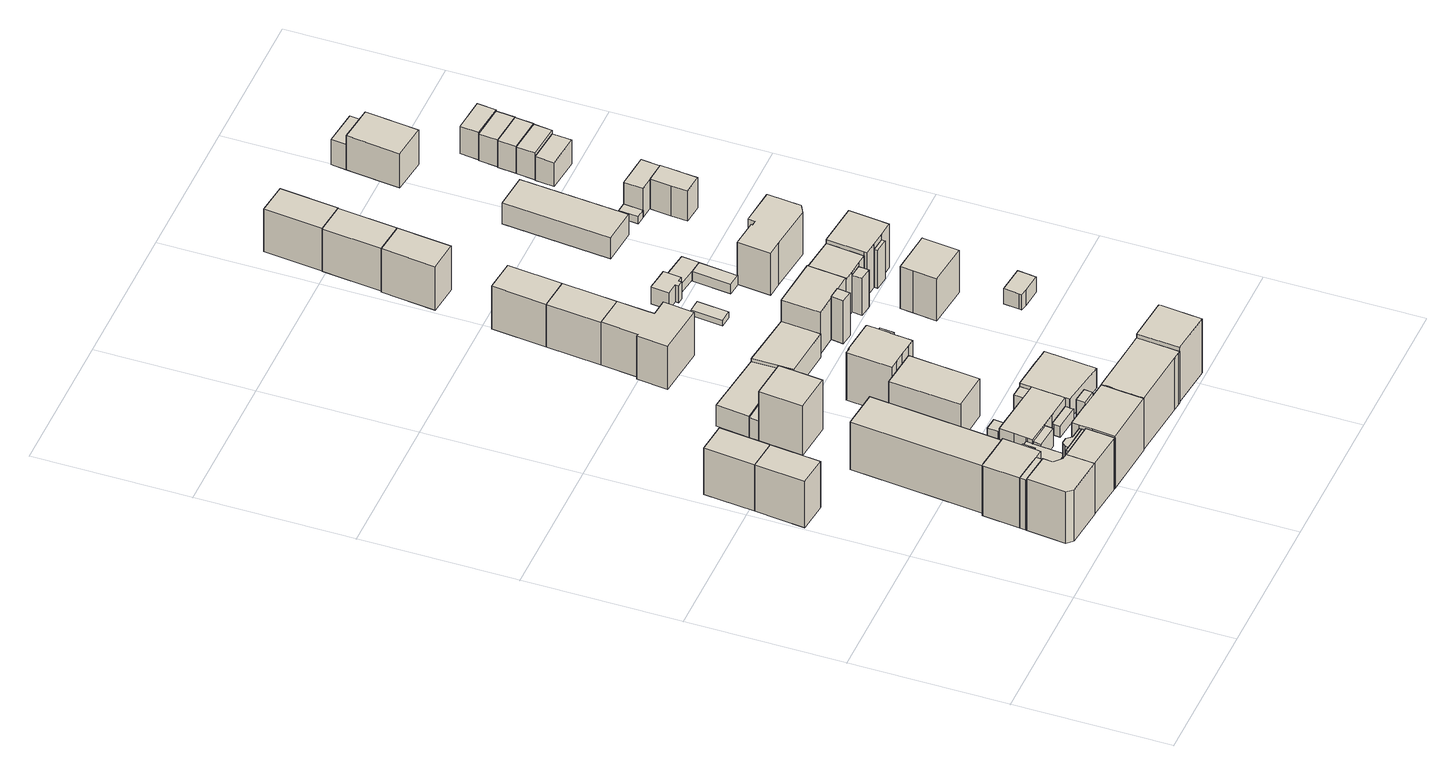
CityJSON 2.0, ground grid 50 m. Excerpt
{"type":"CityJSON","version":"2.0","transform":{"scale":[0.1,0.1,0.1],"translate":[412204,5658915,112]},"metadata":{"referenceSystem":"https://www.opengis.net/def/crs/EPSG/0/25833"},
"CityObjects":{
"building1":{"type":"Building","attributes":{"Dachtyp_tdc":"tdcGableRoof","Gemeindeschluessel":14612000,"Dachneigung":37.43,"QualitaetDacherkennung":82,"Geometrietyp2DReferenz":"3000","measuredHeight":19.4,"function":"31001_9998","roofType":"3100"},"geometry":[{"type":"Solid","lod":"1","boundaries":[[[[0,1,2,3]],[[4,5,6,7]],[[3,5,4,0]],[[2,6,5,3]],[[1,7,6,2]],[[0,4,7,1]]]]}]},
"building2":{"type":"Building","attributes":{"Dachtyp_tdc":"tdcFreeFormRoof","Gemeindeschluessel":14612000,"Dachneigung":25.4,"QualitaetDacherkennung":37,"Geometrietyp2DReferenz":"3000","measuredHeight":20.71,"function":"31001_9998","roofType":"5000"},"geometry":[{"type":"Solid","lod":"1","boundaries":[[[[8,9,10,11,12,13,14,15]],[[16,17,18,19,20,21,22,23]],[[15,17,16,8]],[[14,18,17,15]],[[13,19,18,14]],[[12,20,19,13]],[[11,21,20,12]],[[10,22,21,11]],[[9,23,22,10]],[[8,16,23,9]]]]}]},
"building3":{"type":"Building","attributes":{"Gemeindeschluessel":14612000,"Geometrietyp2DReferenz":"3000","function":"31001_9998","roofType":"9999"},"children":["building3-1","building3-2","building3-3"]},
"building3-1":{"type":"BuildingPart","attributes":{"Dachtyp_tdc":"tdcGableRoof","Dachneigung":28.7,"QualitaetDacherkennung":58,"Geometrietyp2DReferenz":"3000","measuredHeight":20.83,"roofType":"3100"},"parents":["building3"],"geometry":[{"type":"Solid","lod":"1","boundaries":[[[[24,25,26,27,28,29]],[[30,21,20,31,32,33]],[[29,21,30,24]],[[28,20,21,29]],[[27,31,20,28]],[[26,32,31,27]],[[25,33,32,26]],[[24,30,33,25]]]]}]},
"building3-2":{"type":"BuildingPart","attributes":{"Dachtyp_tdc":"tdcGableRoof","Dachneigung":28.55,"QualitaetDacherkennung":68,"Geometrietyp2DReferenz":"3000","measuredHeight":20.75,"roofType":"3100"},"parents":["building3"],"geometry":[{"type":"Solid","lod":"1","boundaries":[[[[34,35,36,37,38,39,26,40,25,41,42]],[[43,44,33,45,32,46,47,48,49,50,51]],[[42,43,51,34]],[[41,44,43,42]],[[25,33,44,41]],[[40,45,33,25]],[[26,32,45,40]],[[39,46,32,26]],[[38,47,46,39]],[[37,48,47,38]],[[36,49,48,37]],[[35,50,49,36]],[[34,51,50,35]]]]}]},
"building3-3":{"type":"BuildingPart","attributes":{"Dachtyp_tdc":"tdcPolyFlatRoof","Dachneigung":25.08,"QualitaetDacherkennung":50,"Geometrietyp2DReferenz":"3000","measuredHeight":18.39,"roofType":"2100"},"parents":["building3"],"geometry":[{"type":"Solid","lod":"1","boundaries":[[[[52,53,54,55]],[[56,43,51,57]],[[55,43,56,52]],[[54,51,43,55]],[[53,57,51,54]],[[52,56,57,53]]]]}]},
"building4":{"type":"Building","attributes":{"Dachtyp_tdc":"tdcGableRoof","Gemeindeschluessel":14612000,"Dachneigung":37.56,"QualitaetDacherkennung":81,"Geometrietyp2DReferenz":"3000","measuredHeight":19.38,"function":"31001_9998","roofType":"3100"},"geometry":[{"type":"Solid","lod":"1","boundaries":[[[[3,2,58,59]],[[5,60,61,6]],[[59,60,5,3]],[[58,61,60,59]],[[2,6,61,58]],[[3,5,6,2]]]]}]},
"building5":{"type":"Building","attributes":{"Gemeindeschluessel":14612000,"Geometrietyp2DReferenz":"3000","function":"31001_9998","roofType":"9999"},"children":["building5-1","building5-2","building5-3"]},
"building5-1":{"type":"BuildingPart","attributes":{"Dachtyp_tdc":"tdcGableRoof","Dachneigung":11.42,"QualitaetDacherkennung":31,"Geometrietyp2DReferenz":"3000","measuredHeight":19.3,"roofType":"3100"},"parents":["building5"],"geometry":[{"type":"Solid","lod":"1","boundaries":[[[[62,63,64,65,66]],[[67,68,69,70,71]],[[66,68,67,62]],[[65,69,68,66]],[[64,70,69,65]],[[63,71,70,64]],[[62,67,71,63]]]]}]},
"building5-2":{"type":"BuildingPart","attributes":{"Dachtyp_tdc":"tdcGableRoof","Dachneigung":19.07,"QualitaetDacherkennung":18,"Geometrietyp2DReferenz":"3000","measuredHeight":19.28,"roofType":"3100"},"parents":["building5"],"geometry":[{"type":"Solid","lod":"1","boundaries":[[[[72,73,74,75,76,77,78,79,80]],[[81,82,83,84,85,71,86,70,87]],[[80,82,81,72]],[[79,83,82,80]],[[78,84,83,79]],[[77,85,84,78]],[[76,71,85,77]],[[75,86,71,76]],[[74,70,86,75]],[[73,87,70,74]],[[72,81,87,73]]]]}]},
"building5-3":{"type":"BuildingPart","attributes":{"Dachtyp_tdc":"tdcGableRoof","Dachneigung":29.17,"QualitaetDacherkennung":60,"Geometrietyp2DReferenz":"3000","measuredHeight":20.75,"roofType":"3100"},"parents":["building5"],"geometry":[{"type":"Solid","lod":"1","boundaries":[[[[88,89,90,91,92,93,94,95]],[[67,96,97,98,99,100,101,68]],[[95,96,67,88]],[[94,97,96,95]],[[93,98,97,94]],[[92,99,98,93]],[[91,100,99,92]],[[90,101,100,91]],[[89,68,101,90]],[[88,67,68,89]]]]}]},
"building6":{"type":"Building","attributes":{"Dachtyp_tdc":"tdcPolyFlatRoof","Gemeindeschluessel":14612000,"Dachneigung":0,"QualitaetDacherkennung":84,"Geometrietyp2DReferenz":"3000","measuredHeight":18.01,"function":"31001_9998","roofType":"1000"},"geometry":[{"type":"Solid","lod":"1","boundaries":[[[[102,103,104,105]],[[106,107,108,109]],[[105,107,106,102]],[[104,108,107,105]],[[103,109,108,104]],[[102,106,109,103]]]]}]},
"building7":{"type":"Building","attributes":{"Dachtyp_tdc":"tdcPolyFlatRoof","Gemeindeschluessel":14612000,"Dachneigung":8.7,"QualitaetDacherkennung":16,"Geometrietyp2DReferenz":"3000","measuredHeight":6.51,"function":"31001_9998","roofType":"2100"},"geometry":[{"type":"Solid","lod":"1","boundaries":[[[[110,111,112,113]],[[114,115,116,117]],[[113,115,114,110]],[[112,116,115,113]],[[111,117,116,112]],[[110,114,117,111]]]]}]},
"building8":{"type":"Building","attributes":{"Dachtyp_tdc":"tdcPolyFlatRoof","Gemeindeschluessel":14612000,"Dachneigung":4.87,"QualitaetDacherkennung":86,"Geometrietyp2DReferenz":"3000","measuredHeight":6.45,"function":"31001_9998","roofType":"2100"},"geometry":[{"type":"Solid","lod":"1","boundaries":[[[[118,119,120,121,122,123,124]],[[114,125,126,127,128,129,115]],[[124,125,114,118]],[[123,126,125,124]],[[122,127,126,123]],[[121,128,127,122]],[[120,129,128,121]],[[119,115,129,120]],[[118,114,115,119]]]]}]},
"building9":{"type":"Building","attributes":{"Gemeindeschluessel":14612000,"Geometrietyp2DReferenz":"3000","function":"31001_9998","roofType":"9999"},"children":["building9-1","building9-2"]},
"building9-1":{"type":"BuildingPart","attributes":{"Dachtyp_tdc":"tdcPolyFlatRoof","Dachneigung":0,"QualitaetDacherkennung":56,"Geometrietyp2DReferenz":"3000","measuredHeight":20.49,"roofType":"1000"},"parents":["building9"],"geometry":[{"type":"Solid","lod":"1","boundaries":[[[[130,131,132,133,134]],[[135,136,137,138,139]],[[134,136,135,130]],[[133,137,136,134]],[[132,138,137,133]],[[131,139,138,132]],[[130,135,139,131]]]]}]},
"building9-2":{"type":"BuildingPart","attributes":{"Dachtyp_tdc":"tdcGableRoof","Dachneigung":31.2,"QualitaetDacherkennung":66,"Geometrietyp2DReferenz":"3000","measuredHeight":21.69,"roofType":"3100"},"parents":["building9"],"geometry":[{"type":"Solid","lod":"1","boundaries":[[[[140,141,142,143,144,145,146,147,148,149,150,151,152]],[[138,137,136,153,154,155,156,157,158,159,160,161,162]],[[152,137,138,140]],[[151,136,137,152]],[[150,153,136,151]],[[149,154,153,150]],[[148,155,154,149]],[[147,156,155,148]],[[146,157,156,147]],[[145,158,157,146]],[[144,159,158,145]],[[143,160,159,144]],[[142,161,160,143]],[[141,162,161,142]],[[140,138,162,141]]]]}]},
"building10":{"type":"Building","attributes":{"Dachtyp_tdc":"tdcGableRoof","Gemeindeschluessel":14612000,"Dachneigung":32.29,"QualitaetDacherkennung":70,"Geometrietyp2DReferenz":"3000","measuredHeight":20.73,"function":"31001_9998","roofType":"3100"},"geometry":[{"type":"Solid","lod":"1","boundaries":[[[[163,164,165,166]],[[167,168,169,170]],[[166,168,167,163]],[[165,169,168,166]],[[164,170,169,165]],[[163,167,170,164]]]]}]},
"building11":{"type":"Building","attributes":{"Gemeindeschluessel":14612000,"Geometrietyp2DReferenz":"3000","function":"31001_9998","roofType":"9999"},"children":["building11-1","building11-2","building11-3","building11-4","building11-5"]},
"building11-1":{"type":"BuildingPart","attributes":{"Dachtyp_tdc":"tdcGableRoof","Dachneigung":30.46,"QualitaetDacherkennung":31,"Geometrietyp2DReferenz":"3000","measuredHeight":7.25,"roofType":"3100"},"parents":["building11"],"geometry":[{"type":"Solid","lod":"1","boundaries":[[[[171,172,173,174,175,176,177,178,179,180,172]],[[181,182,183,184,185,186,187,188,189,190,182]],[[182,172,180,183]],[[179,184,183,180]],[[178,185,184,179]],[[177,186,185,178]],[[176,187,186,177]],[[175,188,187,176]],[[174,189,188,175]],[[173,190,189,174]],[[172,182,190,173]]]]}]},
"building11-2":{"type":"BuildingPart","attributes":{"Dachtyp_tdc":"tdcCutGableRoof","Dachneigung":32.02,"QualitaetDacherkennung":72,"Geometrietyp2DReferenz":"3000","measuredHeight":9.02,"roofType":"9999"},"parents":["building11"],"geometry":[{"type":"Solid","lod":"1","boundaries":[[[[191,192,193,194,195,196,197,198,199,200,201,202,203,204]],[[205,182,190,206,207,208,209,210,211,212,213,214,215,181]],[[204,182,205,191]],[[203,190,182,204]],[[202,206,190,203]],[[201,207,206,202]],[[200,208,207,201]],[[199,209,208,200]],[[198,210,209,199]],[[197,211,210,198]],[[196,212,211,197]],[[195,213,212,196]],[[194,214,213,195]],[[193,215,214,194]],[[192,181,215,193]],[[191,205,181,192]]]]}]},
"building11-3":{"type":"BuildingPart","attributes":{"Dachtyp_tdc":"tdcPolyFlatRoof","Dachneigung":0,"QualitaetDacherkennung":67,"Geometrietyp2DReferenz":"3000","measuredHeight":6.13,"roofType":"1000"},"parents":["building11"],"geometry":[{"type":"Solid","lod":"1","boundaries":[[[[216,217,218,219,220]],[[221,212,211,222,223]],[[220,212,221,216]],[[219,211,212,220]],[[218,222,211,219]],[[217,223,222,218]],[[216,221,223,217]]]]}]},
"building11-4":{"type":"BuildingPart","attributes":{"Dachtyp_tdc":"tdcPolyFlatRoof","Dachneigung":0,"QualitaetDacherkennung":50,"Geometrietyp2DReferenz":"3000","measuredHeight":6.14,"roofType":"1000"},"parents":["building11"],"geometry":[{"type":"Solid","lod":"1","boundaries":[[[[224,225,226,227]],[[228,229,214,213]],[[227,229,228,224]],[[226,214,229,227]],[[225,213,214,226]],[[224,228,213,225]]]]}]},
"building11-5":{"type":"BuildingPart","attributes":{"Dachtyp_tdc":"tdcPolyFlatRoof","Dachneigung":30.88,"QualitaetDacherkennung":45,"Geometrietyp2DReferenz":"3000","measuredHeight":7.54,"roofType":"2100"},"parents":["building11"],"geometry":[{"type":"Solid","lod":"1","boundaries":[[[[230,231,232,233]],[[206,234,235,207]],[[233,234,206,230]],[[232,235,234,233]],[[231,207,235,232]],[[230,206,207,231]]]]}]},
"building12":{"type":"Building","attributes":{"Dachtyp_tdc":"tdcPolyFlatRoof","Gemeindeschluessel":14612000,"Dachneigung":0,"QualitaetDacherkennung":82,"Geometrietyp2DReferenz":"3000","measuredHeight":14.12,"function":"31001_9998","roofType":"1000"},"geometry":[{"type":"Solid","lod":"1","boundaries":[[[[236,237,238,239,240,241]],[[242,243,244,245,246,247]],[[241,243,242,236]],[[240,244,243,241]],[[239,245,244,240]],[[238,246,245,239]],[[237,247,246,238]],[[236,242,247,237]]]]}]},
"building13":{"type":"Building","attributes":{"Dachtyp_tdc":"tdcFreeFormRoof","Gemeindeschluessel":14612000,"Dachneigung":34.89,"QualitaetDacherkennung":66,"Geometrietyp2DReferenz":"3000","measuredHeight":21.83,"function":"31001_9998","roofType":"5000"},"geometry":[{"type":"Solid","lod":"1","boundaries":[[[[248,249,250,251,252,253,254,255,256,257,258]],[[259,260,261,262,263,264,265,266,267,268,269]],[[258,260,259,248]],[[257,261,260,258]],[[256,262,261,257]],[[255,263,262,256]],[[254,264,263,255]],[[253,265,264,254]],[[252,266,265,253]],[[251,267,266,252]],[[250,268,267,251]],[[249,269,268,250]],[[248,259,269,249]]]]}]},
"building14":{"type":"Building","attributes":{"Gemeindeschluessel":14612000,"Geometrietyp2DReferenz":"3000","function":"31001_9998","roofType":"9999"},"children":["building14-1","building14-2","building14-3"]},
"building14-1":{"type":"BuildingPart","attributes":{"Dachtyp_tdc":"tdcFreeFormRoof","Dachneigung":53.02,"QualitaetDacherkennung":4,"Geometrietyp2DReferenz":"3000","measuredHeight":13.09,"roofType":"5000"},"parents":["building14"],"geometry":[{"type":"Solid","lod":"1","boundaries":[[[[270,271,272,273]],[[274,275,276,277]],[[273,275,274,270]],[[272,276,275,273]],[[271,277,276,272]],[[270,274,277,271]]]]}]},
"building14-2":{"type":"BuildingPart","attributes":{"Dachtyp_tdc":"tdcFreeFormRoof","Dachneigung":67.34,"QualitaetDacherkennung":10,"Geometrietyp2DReferenz":"3000","measuredHeight":9.54,"roofType":"5000"},"parents":["building14"],"geometry":[{"type":"Solid","lod":"1","boundaries":[[[[278,279,280,281]],[[282,169,168,283]],[[281,169,282,278]],[[280,168,169,281]],[[279,283,168,280]],[[278,282,283,279]]]]}]},
"building14-3":{"type":"BuildingPart","attributes":{"Dachtyp_tdc":"tdcGableRoof","Dachneigung":65.26,"QualitaetDacherkennung":5,"Geometrietyp2DReferenz":"3000","measuredHeight":15.4,"roofType":"3100"},"parents":["building14"],"geometry":[{"type":"Solid","lod":"1","boundaries":[[[[284,285,286,287]],[[288,283,289,277]],[[287,283,288,284]],[[286,289,283,287]],[[285,277,289,286]],[[284,288,277,285]]]]}]},
"building15":{"type":"Building","attributes":{"Gemeindeschluessel":14612000,"Geometrietyp2DReferenz":"3000","function":"31001_9998","roofType":"9999"},"children":["building15-1","building15-2"]},
"building15-1":{"type":"BuildingPart","attributes":{"Dachtyp_tdc":"tdcGableRoof","Dachneigung":34.78,"QualitaetDacherkennung":64,"Geometrietyp2DReferenz":"3000","measuredHeight":20.23,"roofType":"3100"},"parents":["building15"],"geometry":[{"type":"Solid","lod":"1","boundaries":[[[[290,291,292,293,294,295,296,297,298,299,300,301,302,303,304]],[[305,306,307,308,309,310,311,312,313,314,315,316,317,318,319]],[[304,306,305,290]],[[303,307,306,304]],[[302,308,307,303]],[[301,309,308,302]],[[300,310,309,301]],[[299,311,310,300]],[[298,312,311,299]],[[297,313,312,298]],[[296,314,313,297]],[[295,315,314,296]],[[294,316,315,295]],[[293,317,316,294]],[[292,318,317,293]],[[291,319,318,292]],[[290,305,319,291]]]]}]},
"building15-2":{"type":"BuildingPart","attributes":{"Dachtyp_tdc":"tdcPolyFlatRoof","Dachneigung":3.64,"QualitaetDacherkennung":77,"Geometrietyp2DReferenz":"3000","measuredHeight":16.69,"roofType":"2100"},"parents":["building15"],"geometry":[{"type":"Solid","lod":"1","boundaries":[[[[320,321,322,323]],[[324,313,312,325]],[[323,313,324,320]],[[322,312,313,323]],[[321,325,312,322]],[[320,324,325,321]]]]}]},
"building16":{"type":"Building","attributes":{"Dachtyp_tdc":"tdcPolyFlatRoof","Gemeindeschluessel":14612000,"Dachneigung":0,"QualitaetDacherkennung":42,"Geometrietyp2DReferenz":"3000","measuredHeight":7.47,"function":"31001_9998","roofType":"1000"},"geometry":[{"type":"Solid","lod":"1","boundaries":[[[[326,327,328,329,330,331,332,333]],[[334,335,336,337,338,339,340,341]],[[333,335,334,326]],[[332,336,335,333]],[[331,337,336,332]],[[330,338,337,331]],[[329,339,338,330]],[[328,340,339,329]],[[327,341,340,328]],[[326,334,341,327]]]]}]},
"building17":{"type":"Building","attributes":{"Dachtyp_tdc":"tdcFreeFormRoof","Gemeindeschluessel":14612000,"Dachneigung":35.96,"QualitaetDacherkennung":88,"Geometrietyp2DReferenz":"3000","measuredHeight":18.04,"function":"31001_9998","roofType":"5000"},"geometry":[{"type":"Solid","lod":"1","boundaries":[[[[342,343,344,345,346,347,348,349]],[[350,351,352,353,354,355,356,357]],[[349,351,350,342]],[[348,352,351,349]],[[347,353,352,348]],[[346,354,353,347]],[[345,355,354,346]],[[344,356,355,345]],[[343,357,356,344]],[[342,350,357,343]]]]}]},
"building18":{"type":"Building","attributes":{"Dachtyp_tdc":"tdcGableRoof","Gemeindeschluessel":14612000,"Dachneigung":32.38,"QualitaetDacherkennung":68,"Geometrietyp2DReferenz":"3000","measuredHeight":22.61,"function":"31001_9998","roofType":"3100"},"geometry":[{"type":"Solid","lod":"1","boundaries":[[[[358,359,360,361,362]],[[363,364,365,366,367]],[[362,364,363,358]],[[361,365,364,362]],[[360,366,365,361]],[[359,367,366,360]],[[358,363,367,359]]]]}]},
"building19":{"type":"Building","attributes":{"Dachtyp_tdc":"tdcGableRoof","Gemeindeschluessel":14612000,"Dachneigung":36.93,"QualitaetDacherkennung":91,"Geometrietyp2DReferenz":"3000","measuredHeight":18,"function":"31001_9998","roofType":"3100"},"geometry":[{"type":"Solid","lod":"1","boundaries":[[[[368,369,370,371]],[[353,372,373,354]],[[371,372,353,368]],[[370,373,372,371]],[[369,354,373,370]],[[368,353,354,369]]]]}]},
"building20":{"type":"Building","attributes":{"Dachtyp_tdc":"tdcHipAndGableRoof","Gemeindeschluessel":14612000,"Dachneigung":36.81,"QualitaetDacherkennung":87,"Geometrietyp2DReferenz":"3000","measuredHeight":17.97,"function":"31001_9998","roofType":"5000"},"geometry":[{"type":"Solid","lod":"1","boundaries":[[[[371,370,374,375]],[[372,376,377,373]],[[375,376,372,371]],[[374,377,376,375]],[[370,373,377,374]],[[371,372,373,370]]]]}]},
"building21":{"type":"Building","attributes":{"Gemeindeschluessel":14612000,"Geometrietyp2DReferenz":"3000","function":"31001_9998","roofType":"9999"},"children":["building21-1","building21-2"]},
"building21-1":{"type":"BuildingPart","attributes":{"Dachtyp_tdc":"tdcPolyFlatRoof","Dachneigung":19.57,"QualitaetDacherkennung":55,"Geometrietyp2DReferenz":"3000","measuredHeight":16.89,"roofType":"2100"},"parents":["building21"],"geometry":[{"type":"Solid","lod":"1","boundaries":[[[[378,379,380,381]],[[382,383,384,385]],[[381,383,382,378]],[[380,384,383,381]],[[379,385,384,380]],[[378,382,385,379]]]]}]},
"building21-2":{"type":"BuildingPart","attributes":{"Dachtyp_tdc":"tdcPolyFlatRoof","Dachneigung":0,"QualitaetDacherkennung":58,"Geometrietyp2DReferenz":"3000","measuredHeight":15.64,"roofType":"1000"},"parents":["building21"],"geometry":[{"type":"Solid","lod":"1","boundaries":[[[[386,387,388,389,390,391]],[[392,393,384,383,394,395]],[[391,393,392,386]],[[390,384,393,391]],[[389,383,384,390]],[[388,394,383,389]],[[387,395,394,388]],[[386,392,395,387]]]]}]},
"building22":{"type":"Building","attributes":{"Dachtyp_tdc":"tdcPolyFlatRoof","Gemeindeschluessel":14612000,"Dachneigung":3.58,"QualitaetDacherkennung":88,"Geometrietyp2DReferenz":"3000","measuredHeight":2.33,"function":"31001_9998","roofType":"2100"},"geometry":[{"type":"Solid","lod":"1","boundaries":[[[[396,397,398,399]],[[400,401,402,403]],[[399,401,400,396]],[[398,402,401,399]],[[397,403,402,398]],[[396,400,403,397]]]]}]},
"building23":{"type":"Building","attributes":{"Dachtyp_tdc":"tdcHipAndGableRoof","Gemeindeschluessel":14612000,"Dachneigung":36.9,"QualitaetDacherkennung":75,"Geometrietyp2DReferenz":"3000","measuredHeight":18.45,"function":"31001_9998","roofType":"5000"},"geometry":[{"type":"Solid","lod":"1","boundaries":[[[[404,405,406,407]],[[408,409,410,411]],[[407,409,408,404]],[[406,410,409,407]],[[405,411,410,406]],[[404,408,411,405]]]]}]},
"building24":{"type":"Building","attributes":{"Dachtyp_tdc":"tdcPolyFlatRoof","Gemeindeschluessel":14612000,"Dachneigung":2.62,"QualitaetDacherkennung":68,"Geometrietyp2DReferenz":"3000","measuredHeight":6.56,"function":"31001_9998","roofType":"2100"},"geometry":[{"type":"Solid","lod":"1","boundaries":[[[[412,413,414,415,416,417,418,419,420,421,422]],[[423,424,425,426,427,428,429,430,431,432,433]],[[422,424,423,412]],[[421,425,424,422]],[[420,426,425,421]],[[419,427,426,420]],[[418,428,427,419]],[[417,429,428,418]],[[416,430,429,417]],[[415,431,430,416]],[[414,432,431,415]],[[413,433,432,414]],[[412,423,433,413]]]]}]},
"building25":{"type":"Building","attributes":{"Gemeindeschluessel":14612000,"Geometrietyp2DReferenz":"3000","function":"31001_9998","roofType":"9999"},"children":["building25-1","building25-2"]},
"building25-1":{"type":"BuildingPart","attributes":{"Dachtyp_tdc":"tdcGableRoof","Dachneigung":44.48,"QualitaetDacherkennung":82,"Geometrietyp2DReferenz":"3000","measuredHeight":15.18,"roofType":"3100"},"parents":["building25"],"geometry":[{"type":"Solid","lod":"1","boundaries":[[[[434,435,436,437]],[[438,439,440,441]],[[437,439,438,434]],[[436,440,439,437]],[[435,441,440,436]],[[434,438,441,435]]]]}]},
"building25-2":{"type":"BuildingPart","attributes":{"Dachtyp_tdc":"tdcGableRoof","Dachneigung":42.88,"QualitaetDacherkennung":66,"Geometrietyp2DReferenz":"3000","measuredHeight":18.2,"roofType":"3100"},"parents":["building25"],"geometry":[{"type":"Solid","lod":"1","boundaries":[[[[442,443,444,445,446,447,448,449]],[[441,450,451,452,453,454,455,438]],[[449,441,438,442]],[[448,450,441,449]],[[447,451,450,448]],[[446,452,451,447]],[[445,453,452,446]],[[444,454,453,445]],[[443,455,454,444]],[[442,438,455,443]]]]}]},
"building26":{"type":"Building","attributes":{"Dachtyp_tdc":"tdcGableRoof","Gemeindeschluessel":14612000,"Dachneigung":29.68,"QualitaetDacherkennung":85,"Geometrietyp2DReferenz":"3000","measuredHeight":17.59,"function":"31001_9998","roofType":"3100"},"geometry":[{"type":"Solid","lod":"1","boundaries":[[[[456,457,458,459,460,461]],[[462,463,464,465,466,467]],[[461,463,462,456]],[[460,464,463,461]],[[459,465,464,460]],[[458,466,465,459]],[[457,467,466,458]],[[456,462,467,457]]]]}]},
"building27":{"type":"Building","attributes":{"Dachtyp_tdc":"tdcGableRoof","Gemeindeschluessel":14612000,"Dachneigung":36.76,"QualitaetDacherkennung":88,"Geometrietyp2DReferenz":"3000","measuredHeight":18.07,"function":"31001_9998","roofType":"3100"},"geometry":[{"type":"Solid","lod":"1","boundaries":[[[[405,404,468,469]],[[470,471,472,473]],[[469,471,470,405]],[[468,472,471,469]],[[404,473,472,468]],[[405,470,473,404]]]]}]},
"building28":{"type":"Building","attributes":{"Dachtyp_tdc":"tdcPolyFlatRoof","Gemeindeschluessel":14612000,"Dachneigung":4.32,"QualitaetDacherkennung":72,"Geometrietyp2DReferenz":"3000","measuredHeight":5.95,"function":"31001_9998","roofType":"2100"},"geometry":[{"type":"Solid","lod":"1","boundaries":[[[[474,475,476,477,478,479]],[[480,481,482,483,484,485]],[[479,481,480,474]],[[478,482,481,479]],[[477,483,482,478]],[[476,484,483,477]],[[475,485,484,476]],[[474,480,485,475]]]]}]},
"building29":{"type":"Building","attributes":{"Dachtyp_tdc":"tdcPolyFlatRoof","Gemeindeschluessel":14612000,"Dachneigung":0,"QualitaetDacherkennung":80,"Geometrietyp2DReferenz":"3000","measuredHeight":3.48,"function":"31001_9998","roofType":"1000"},"geometry":[{"type":"Solid","lod":"1","boundaries":[[[[486,487,488,489,490,491]],[[492,493,494,495,496,497]],[[491,493,492,486]],[[490,494,493,491]],[[489,495,494,490]],[[488,496,495,489]],[[487,497,496,488]],[[486,492,497,487]]]]}]},
"building30":{"type":"Building","attributes":{"Dachtyp_tdc":"tdcPolyFlatRoof","Gemeindeschluessel":14612000,"Dachneigung":0,"QualitaetDacherkennung":56,"Geometrietyp2DReferenz":"3000","measuredHeight":3.23,"function":"31001_9998","roofType":"1000"},"geometry":[{"type":"Solid","lod":"1","boundaries":[[[[498,499,500,501,502]],[[503,504,505,506,507]],[[502,504,503,498]],[[501,505,504,502]],[[500,506,505,501]],[[499,507,506,500]],[[498,503,507,499]]]]}]},
"building31":{"type":"Building","attributes":{"Dachtyp_tdc":"tdcGableRoof","Gemeindeschluessel":14612000,"Dachneigung":36.89,"QualitaetDacherkennung":90,"Geometrietyp2DReferenz":"3000","measuredHeight":17.96,"function":"31001_9998","roofType":"3100"},"geometry":[{"type":"Solid","lod":"1","boundaries":[[[[508,509,510,511]],[[512,513,514,515]],[[511,513,512,508]],[[510,514,513,511]],[[509,515,514,510]],[[508,512,515,509]]]]}]},
"building32":{"type":"Building","attributes":{"Gemeindeschluessel":14612000,"Geometrietyp2DReferenz":"3000","function":"31001_9998","roofType":"9999"},"children":["building32-1","building32-2"]},
"building32-1":{"type":"BuildingPart","attributes":{"Dachtyp_tdc":"tdcFreeFormRoof","Dachneigung":64.52,"QualitaetDacherkennung":18,"Geometrietyp2DReferenz":"3000","measuredHeight":14.98,"roofType":"5000"},"parents":["building32"],"geometry":[{"type":"Solid","lod":"1","boundaries":[[[[516,517,518,519]],[[520,521,522,523]],[[519,521,520,516]],[[518,522,521,519]],[[517,523,522,518]],[[516,520,523,517]]]]}]},
"building32-2":{"type":"BuildingPart","attributes":{"Dachtyp_tdc":"tdcGableRoof","Dachneigung":27.1,"QualitaetDacherkennung":80,"Geometrietyp2DReferenz":"3000","measuredHeight":18.08,"roofType":"3100"},"parents":["building32"],"geometry":[{"type":"Solid","lod":"1","boundaries":[[[[524,525,526,527,528,529,530,531]],[[532,533,521,520,534,535,536,537]],[[531,533,532,524]],[[530,521,533,531]],[[529,520,521,530]],[[528,534,520,529]],[[527,535,534,528]],[[526,536,535,527]],[[525,537,536,526]],[[524,532,537,525]]]]}]},
"building33":{"type":"Building","attributes":{"Dachtyp_tdc":"tdcFreeFormRoof","Gemeindeschluessel":14612000,"Dachneigung":35.25,"QualitaetDacherkennung":55,"Geometrietyp2DReferenz":"3000","measuredHeight":18.1,"function":"31001_9998","roofType":"5000"},"geometry":[{"type":"Solid","lod":"1","boundaries":[[[[538,539,540,541,542,543,544,545,546,547,548,549]],[[550,551,552,553,554,555,556,557,558,559,560,561]],[[549,551,550,538]],[[548,552,551,549]],[[547,553,552,548]],[[546,554,553,547]],[[545,555,554,546]],[[544,556,555,545]],[[543,557,556,544]],[[542,558,557,543]],[[541,559,558,542]],[[540,560,559,541]],[[539,561,560,540]],[[538,550,561,539]]]]}]},
"building34":{"type":"Building","attributes":{"Dachtyp_tdc":"tdcFreeFormRoof","Gemeindeschluessel":14612000,"Dachneigung":26.41,"QualitaetDacherkennung":12,"Geometrietyp2DReferenz":"3000","measuredHeight":9.2,"function":"31001_9998","roofType":"5000"},"geometry":[{"type":"Solid","lod":"1","boundaries":[[[[562,563,564,565]],[[566,567,568,569]],[[565,567,566,562]],[[564,568,567,565]],[[563,569,568,564]],[[562,566,569,563]]]]}]},
"building35":{"type":"Building","attributes":{"Dachtyp_tdc":"tdcPolyFlatRoof","Gemeindeschluessel":14612000,"Dachneigung":0,"QualitaetDacherkennung":66,"Geometrietyp2DReferenz":"3000","measuredHeight":2.79,"function":"31001_9998","roofType":"1000"},"geometry":[{"type":"Solid","lod":"1","boundaries":[[[[570,571,572,573]],[[574,575,576,577]],[[573,575,574,570]],[[572,576,575,573]],[[571,577,576,572]],[[570,574,577,571]]]]}]},
"building36":{"type":"Building","attributes":{"Dachtyp_tdc":"tdcGableRoof","Gemeindeschluessel":14612000,"Dachneigung":24.27,"QualitaetDacherkennung":12,"Geometrietyp2DReferenz":"3000","measuredHeight":13.06,"function":"31001_9998","roofType":"3100"},"geometry":[{"type":"Solid","lod":"1","boundaries":[[[[578,579,580,581,582,583,584]],[[585,586,587,588,589,590,591]],[[584,586,585,578]],[[583,587,586,584]],[[582,588,587,583]],[[581,589,588,582]],[[580,590,589,581]],[[579,591,590,580]],[[578,585,591,579]]]]}]},
"building37":{"type":"Building","attributes":{"Dachtyp_tdc":"tdcGableRoof","Gemeindeschluessel":14612000,"Dachneigung":17.9,"QualitaetDacherkennung":15,"Geometrietyp2DReferenz":"3000","measuredHeight":12.17,"function":"31001_9998","roofType":"3100"},"geometry":[{"type":"Solid","lod":"1","boundaries":[[[[592,593,594,595,596,597,598]],[[599,600,601,602,603,604,605]],[[598,600,599,592]],[[597,601,600,598]],[[596,602,601,597]],[[595,603,602,596]],[[594,604,603,595]],[[593,605,604,594]],[[592,599,605,593]]]]}]},
"building38":{"type":"Building","attributes":{"Dachtyp_tdc":"tdcGableRoof","Gemeindeschluessel":14612000,"Dachneigung":21.08,"QualitaetDacherkennung":57,"Geometrietyp2DReferenz":"3000","measuredHeight":14.42,"function":"31001_9998","roofType":"3100"},"geometry":[{"type":"Solid","lod":"1","boundaries":[[[[606,607,608,609]],[[610,611,612,613]],[[609,611,610,606]],[[608,612,611,609]],[[607,613,612,608]],[[606,610,613,607]]]]}]},
"building39":{"type":"Building","attributes":{"Dachtyp_tdc":"tdcGableRoof","Gemeindeschluessel":14612000,"Dachneigung":57.38,"QualitaetDacherkennung":22,"Geometrietyp2DReferenz":"3000","measuredHeight":11.93,"function":"31001_9998","roofType":"3100"},"geometry":[{"type":"Solid","lod":"1","boundaries":[[[[614,615,616,617]],[[618,619,620,621]],[[617,619,618,614]],[[616,620,619,617]],[[615,621,620,616]],[[614,618,621,615]]]]}]},
"building40":{"type":"Building","attributes":{"Dachtyp_tdc":"tdcFreeFormRoof","Gemeindeschluessel":14612000,"Dachneigung":20.86,"QualitaetDacherkennung":15,"Geometrietyp2DReferenz":"3000","measuredHeight":10,"function":"31001_9998","roofType":"5000"},"geometry":[{"type":"Solid","lod":"1","boundaries":[[[[622,623,624,625]],[[626,610,613,627]],[[625,610,626,622]],[[624,613,610,625]],[[623,627,613,624]],[[622,626,627,623]]]]}]},
"building41":{"type":"Building","attributes":{"Dachtyp_tdc":"tdcHipAndGableRoof","Gemeindeschluessel":14612000,"Dachneigung":50.67,"QualitaetDacherkennung":23,"Geometrietyp2DReferenz":"3000","measuredHeight":12.15,"function":"31001_9998","roofType":"5000"},"geometry":[{"type":"Solid","lod":"1","boundaries":[[[[628,629,630,631]],[[632,633,634,635]],[[631,633,632,628]],[[630,634,633,631]],[[629,635,634,630]],[[628,632,635,629]]]]}]},
"building42":{"type":"Building","attributes":{"Dachtyp_tdc":"tdcHipAndGableRoof","Gemeindeschluessel":14612000,"Dachneigung":51.43,"QualitaetDacherkennung":19,"Geometrietyp2DReferenz":"3000","measuredHeight":12.04,"function":"31001_9998","roofType":"5000"},"geometry":[{"type":"Solid","lod":"1","boundaries":[[[[636,637,638,639]],[[640,641,642,643]],[[639,641,640,636]],[[638,642,641,639]],[[637,643,642,638]],[[636,640,643,637]]]]}]},
"building43":{"type":"Building","attributes":{"Dachtyp_tdc":"tdcGableRoof","Gemeindeschluessel":14612000,"Dachneigung":57.22,"QualitaetDacherkennung":25,"Geometrietyp2DReferenz":"3000","measuredHeight":12.58,"function":"31001_9998","roofType":"3100"},"geometry":[{"type":"Solid","lod":"1","boundaries":[[[[644,645,646,647]],[[648,649,650,651]],[[647,649,648,644]],[[646,650,649,647]],[[645,651,650,646]],[[644,648,651,645]]]]}]},
"building44":{"type":"Building","attributes":{"Dachtyp_tdc":"tdcGableRoof","Gemeindeschluessel":14612000,"Dachneigung":39.05,"QualitaetDacherkennung":23,"Geometrietyp2DReferenz":"3000","measuredHeight":11.99,"function":"31001_9998","roofType":"3100"},"geometry":[{"type":"Solid","lod":"1","boundaries":[[[[652,653,654,655]],[[656,657,658,659]],[[655,657,656,652]],[[654,658,657,655]],[[653,659,658,654]],[[652,656,659,653]]]]}]}
},
"vertices":[
[7,824,180],[105,814,180],[121,974,180],[23,984,180],[7,824,6],[23,984,6],[121,974,6],[105,814,6],
[368,165,197],[349,167,197],[324,189,197],[327,220,197],[227,231,197],[214,107,197],[232,88,197],[361,75,197],[368,165,4],[361,75,4],[232,88,4],[214,107,4],[227,231,4],[327,220,4],[324,189,4],[349,167,4],
[328,224,193],[330,242,193],[229,253,193],[227,234,193],[227,231,193],[327,220,193],[328,224,4],[227,234,4],[229,253,4],[330,242,4],
[366,305,193],[372,360,193],[308,366,193],[250,372,193],[242,373,193],[241,369,193],[295,246,193],[359,239,193],[362,264,193],[362,264,4],[359,239,4],[295,246,4],[241,369,4],[242,373,4],[250,372,4],[308,366,4],[372,360,4],[366,305,4],
[376,263,184],[380,303,184],[366,305,184],[362,264,184],[376,263,4],[380,303,4],
[138,1136,180],[39,1146,180],[39,1146,6],[138,1136,6],
[495,154,189],[496,166,189],[411,173,189],[392,175,189],[391,163,189],[495,154,6],[391,163,6],[392,175,6],[411,173,6],[496,166,6],
[424,197,187],[412,184,187],[411,173,187],[429,172,187],[496,166,187],[497,175,187],[457,179,187],[444,195,187],[431,196,187],[424,197,6],[431,196,6],[444,195,6],[457,179,6],[497,175,6],[429,172,6],[412,184,6],
[495,154,196],[391,163,196],[368,165,196],[366,137,196],[361,75,196],[481,62,196],[486,61,196],[492,124,196],[492,124,6],[486,61,6],[481,62,6],[361,75,6],[366,137,6],[368,165,6],
[414,783,185],[292,795,185],[250,372,185],[372,360,185],[414,783,5],[372,360,5],[250,372,5],[292,795,5],
[450,229,67],[448,206,67],[500,202,67],[504,223,67],[450,229,6],[504,223,6],[500,202,6],[448,206,6],
[450,229,68],[504,223,68],[508,223,68],[514,298,68],[520,346,68],[458,351,68],[446,229,68],[446,229,6],[458,351,6],[520,346,6],[514,298,6],[508,223,6],
[635,213,212],[586,218,212],[584,190,212],[583,190,212],[632,185,212],[635,213,7],[632,185,7],[583,190,7],[584,190,7],[586,218,7],
[584,190,202],[499,198,202],[497,175,202],[493,132,202],[486,61,202],[670,44,202],[676,113,202],[678,130,202],[681,159,202],[682,179,202],[632,184,202],[632,185,202],[583,190,202],[632,184,7],[682,179,7],[681,159,7],[678,130,7],[676,113,7],[670,44,7],[486,61,7],[493,132,7],[497,175,7],[499,198,7],
[299,943,193],[424,931,193],[438,1071,193],[313,1083,193],[299,943,7],[313,1083,7],[438,1071,7],[424,931,7],
[724,336,50],[721,304,50],[638,312,50],[637,305,50],[635,286,50],[719,278,50],[719,282,50],[720,288,50],[720,290,50],[721,296,50],[724,336,9],[721,304,9],[721,296,9],[720,290,9],[720,288,9],[719,282,9],[719,278,9],[635,286,9],[637,305,9],[638,312,9],
[723,320,83],[724,336,83],[726,362,83],[731,411,83],[690,415,83],[569,427,83],[528,431,83],[523,383,83],[520,346,83],[519,340,83],[517,324,83],[594,317,83],[638,312,83],[721,304,83],[723,320,9],[594,317,9],[517,324,9],[519,340,9],[520,346,9],[523,383,9],[528,431,9],[569,427,9],[690,415,9],[731,411,9],[726,362,9],
[573,465,70],[532,469,70],[528,435,70],[528,431,70],[569,427,70],[573,465,9],[528,435,9],[532,469,9],
[693,451,70],[690,415,70],[731,411,70],[734,448,70],[693,451,9],[734,448,9],
[594,317,76],[517,324,76],[514,298,76],[591,290,76],[591,290,9],[514,298,9],
[513,544,150],[638,533,150],[659,759,150],[584,766,150],[554,769,150],[534,771,150],[513,544,9],[534,771,9],[554,769,9],[584,766,9],[659,759,9],[638,533,9],
[896,22,204],[908,158,204],[903,159,204],[879,161,204],[682,179,204],[681,159,204],[678,130,204],[670,44,204],[672,43,204],[866,25,204],[890,23,204],[896,22,10],[890,23,10],[866,25,10],[672,43,10],[670,44,10],[678,130,10],[681,159,10],[682,179,10],[879,161,10],[903,159,10],[908,158,10],
[726,1174,96],[543,1195,96],[543,1064,96],[715,1050,96],[726,1174,7],[715,1050,7],[543,1064,7],[543,1195,7],
[439,1105,82],[316,1114,82],[313,1083,82],[438,1071,82],[439,1105,7],[316,1114,7],
[543,1097,86],[543,1195,86],[328,1220,86],[316,1114,86],[543,1097,7],[328,1220,7],
[568,914,187],[554,769,187],[584,766,187],[619,763,187],[659,759,187],[685,757,187],[691,826,187],[692,826,187],[697,871,187],[700,901,187],[697,901,187],[697,904,187],[634,910,187],[583,915,187],[586,912,187],[568,914,7],[586,912,7],[583,915,7],[634,910,7],[697,904,7],[697,901,7],[700,901,7],[697,871,7],[692,826,7],[691,826,7],[685,757,7],[659,759,7],[619,763,7],[584,766,7],[554,769,7],
[712,824,174],[716,869,174],[697,871,174],[692,826,174],[712,824,7],[716,869,7],
[720,288,84],[872,267,84],[887,432,84],[852,436,84],[825,439,84],[734,448,84],[724,336,84],[720,290,84],[720,288,10],[720,290,10],[724,336,10],[734,448,10],[825,439,10],[852,436,10],[887,432,10],[872,267,10],
[422,1404,174],[589,1387,174],[599,1486,174],[542,1491,174],[554,1610,174],[453,1620,174],[441,1502,174],[432,1503,174],[422,1404,12],[432,1503,12],[441,1502,12],[453,1620,12],[554,1610,12],[542,1491,12],[599,1486,12],[589,1387,12],
[896,22,219],[1036,8,219],[1049,138,219],[1049,145,219],[908,158,219],[896,22,15],[908,158,15],[1049,145,15],[1049,138,15],[1036,8,15],
[453,1620,173],[554,1610,173],[572,1784,173],[470,1794,173],[470,1794,12],[572,1784,12],
[589,1958,173],[488,1968,173],[488,1968,12],[589,1958,12],
[779,1005,182],[819,1000,182],[824,1041,182],[785,1045,182],[779,1005,21],[785,1045,21],[824,1041,21],[819,1000,21],
[892,1159,177],[726,1174,177],[715,1050,177],[785,1045,177],[824,1041,177],[880,1037,177],[892,1159,21],[880,1037,21],[715,1050,21],[726,1174,21],
[765,1350,45],[775,1451,45],[735,1454,45],[725,1353,45],[765,1350,23],[725,1353,23],[735,1454,23],[775,1451,23],
[619,2307,180],[519,2317,180],[501,2145,180],[601,2135,180],[619,2307,16],[601,2135,16],[501,2145,16],[519,2317,16],
[817,1570,87],[757,1577,87],[752,1578,87],[743,1579,87],[742,1579,87],[736,1521,87],[775,1517,87],[774,1507,87],[793,1505,87],[794,1515,87],[811,1513,87],[817,1570,23],[811,1513,23],[794,1515,23],[793,1505,23],[774,1507,23],[775,1517,23],[736,1521,23],[742,1579,23],[743,1579,23],[752,1578,23],[757,1577,23],
[961,1029,158],[919,1033,158],[916,1000,158],[958,996,158],[961,1029,19],[958,996,19],[916,1000,19],[919,1033,19],
[961,1029,171],[996,1026,171],[1003,1089,171],[1008,1146,171],[892,1159,171],[887,1102,171],[880,1037,171],[919,1033,171],[880,1037,19],[887,1102,19],[892,1159,19],[1008,1146,19],[1003,1089,19],[996,1026,19],
[971,794,176],[1111,779,176],[1123,889,176],[1124,898,176],[984,911,176],[980,869,176],[971,794,18],[980,869,18],[984,911,18],[1124,898,18],[1123,889,18],[1111,779,18],
[639,2496,180],[539,2506,180],[519,2317,20],[539,2506,20],[639,2496,20],[619,2307,20],
[1089,579,88],[1113,576,88],[1177,569,88],[1184,629,88],[1096,638,88],[1091,588,88],[1089,579,31],[1091,588,31],[1096,638,31],[1184,629,31],[1177,569,31],[1113,576,31],
[907,1377,59],[907,1381,59],[910,1403,59],[920,1501,59],[876,1505,59],[863,1382,59],[907,1377,24],[863,1382,24],[876,1505,24],[920,1501,24],[910,1403,24],[907,1381,24],
[811,1513,60],[876,1505,60],[920,1501,60],[926,1556,60],[817,1570,60],[811,1513,28],[817,1570,28],[926,1556,28],[920,1501,28],[876,1505,28],
[539,2506,181],[639,2496,181],[658,2681,181],[558,2692,181],[539,2506,21],[558,2692,21],[658,2681,21],[639,2496,21],
[1039,1011,166],[1038,1000,166],[1084,995,166],[1085,1007,166],[1039,1011,23],[1085,1007,23],[1084,995,23],[1038,1000,23],
[1149,1132,186],[1008,1146,186],[996,1026,186],[995,1016,186],[1039,1012,186],[1039,1011,186],[1085,1007,186],[1135,1002,186],[1149,1132,23],[1135,1002,23],[1039,1012,23],[995,1016,23],[996,1026,23],[1008,1146,23],
[995,1371,183],[907,1380,183],[907,1377,183],[896,1273,183],[948,1268,183],[1095,1251,183],[1124,1268,183],[1134,1376,183],[1132,1376,183],[1015,1388,183],[1012,1365,183],[994,1366,183],[995,1371,26],[994,1366,26],[1012,1365,26],[1015,1388,26],[1132,1376,26],[1134,1376,26],[1124,1268,26],[1095,1251,26],[948,1268,26],[896,1273,26],[907,1377,26],[907,1380,26],
[854,1745,128],[969,1735,128],[999,2080,128],[885,2090,128],[854,1745,50],[885,2090,50],[999,2080,50],[969,1735,50],
[1061,1786,77],[1031,1789,77],[1026,1728,77],[1056,1725,77],[1061,1786,49],[1056,1725,49],[1026,1728,49],[1031,1789,49],
[1160,1655,161],[1166,1715,161],[1101,1720,161],[1094,1653,161],[1090,1602,161],[1154,1596,161],[1159,1647,161],[1160,1655,47],[1159,1647,47],[1154,1596,47],[1090,1602,47],[1094,1653,47],[1101,1720,47],[1166,1715,47],
[1061,1786,159],[1056,1725,159],[1101,1720,159],[1134,1717,159],[1166,1715,159],[1172,1776,159],[1139,1779,159],[1061,1786,50],[1139,1779,50],[1172,1776,50],[1166,1715,50],[1134,1717,50],[1101,1720,50],[1056,1725,50],
[1043,2569,195],[927,2582,195],[908,2411,195],[1024,2398,195],[1043,2569,66],[1024,2398,66],[908,2411,66],[927,2582,66],
[1193,1996,147],[1198,2057,147],[1088,2067,147],[1082,2007,147],[1193,1996,57],[1082,2007,57],[1088,2067,57],[1198,2057,57],
[1048,2618,161],[932,2631,161],[927,2582,161],[1043,2569,161],[1048,2618,66],[932,2631,66],
[1094,2127,160],[1088,2067,160],[1198,2057,160],[1204,2116,160],[1094,2127,59],[1204,2116,59],[1198,2057,59],[1088,2067,59],
[1204,2116,162],[1210,2176,162],[1099,2186,162],[1094,2127,162],[1204,2116,60],[1094,2127,60],[1099,2186,60],[1210,2176,60],
[1210,2176,163],[1215,2236,163],[1105,2246,163],[1099,2186,163],[1210,2176,62],[1099,2186,62],[1105,2246,62],[1215,2236,62],
[1215,2236,168],[1221,2296,168],[1111,2306,168],[1105,2246,168],[1215,2236,65],[1105,2246,65],[1111,2306,65],[1221,2296,65]
]}
